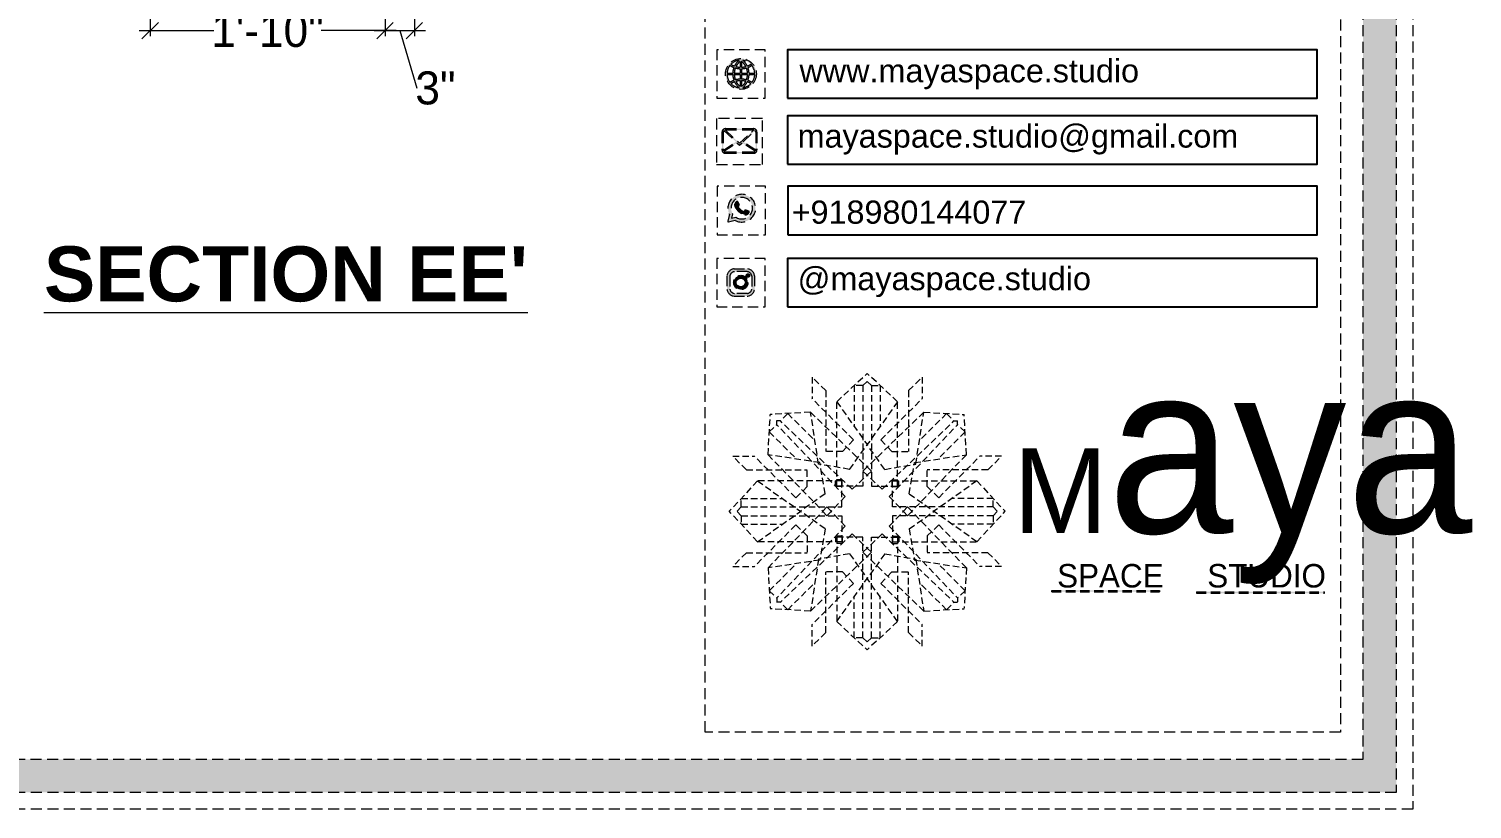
# Model space of a CAD drawing. Header units: millimetres. Extents: x 56222 to 3066687, y -650199 to -121287.
# Drawn here: x 140801.6 to 140932.7, y -185386 to -185315.2 of the extents above; entities that cross this region are included whole.
import ezdxf
from ezdxf import colors
from ezdxf.entities.mleader import LeaderData, LeaderLine
from ezdxf.math import Vec2, Vec3

# ---------------------------------------------------------------- set-up
doc = ezdxf.new("R2010")
doc.units = ezdxf.units.MM
doc.header["$MEASUREMENT"] = 0
doc.header["$PDMODE"] = 35
doc.linetypes.add('DASHED', pattern=[0.75, 0.5, -0.25])
doc.linetypes.add('DASHEDX2', pattern=[1.5, 1, -0.5])
doc.layers.get('Defpoints').update_dxf_attribs({"color": 220})
for name, color, linetype, lineweight in [('DIM.', 250, 'Continuous', 13), ('Dimension', 10, 'DASHEDX2', 20), ('furniture dimensions', 1, 'DASHED', 0), ('Text', 7, 'Continuous', 15), ('wall', 7, 'Continuous', 30)]:
    doc.layers.add(name, color=color, linetype=linetype, lineweight=lineweight)
doc.styles.add('century g', font='GOTHIC.TTF')
doc.styles.get("Standard").update_dxf_attribs({"font": 'arial.ttf', "height": 6})
doc.styles.add('style4', font='ARIALN.TTF')
doc.dimstyles.new('Archana', dxfattribs={"dimtxt": 2, "dimasz": 0.75, "dimexe": 0.5, "dimexo": 0.5, "dimgap": 0, "dimtad": 0, "dimzin": 0, "dimdsep": 46, "dimlunit": 4, "dimtxsty": 'century g', "dimblk": 'OBLIQUE', "dimcen": 0, "dimdle": 1, "dimclrd": 256, "dimclre": 256, "dimclrt": 256, "dimadec": 0, "dimazin": 0, "dimtfac": 1, "dimtofl": 0, "dimtmove": 1, "dimatfit": 3, "dimfxl": 1, "dimfxlon": 1, "dimtolj": 1, "dimtzin": 0, "dimlwd": -1, "dimlwe": -1, "dimarcsym": 0})

# ---------------------------------------------------------------- blocks, each defined once
blk = doc.blocks.new('FSFSF')
at = {"color": 42, "lineweight": 5, "true_color": 0xe0ac11}
for p, q in [((28600.03, 143.51), (28600.03, 140.16)), ((28602.15, 141.41), (28600.03, 143.51)), ((28603.86, 139.69), (28608.58, 144.08)), ((28613.31, 139.69), (28608.58, 144.08)), ((28615.02, 141.41), (28617.14, 143.51)), ((28617.14, 143.51), (28617.14, 140.16)), ((28602.15, 141.41), (28602.15, 131.95)), ((28607.9, 142.22), (28606.58, 142.22)), ((28606.58, 142.22), (28606.58, 135.84)), ((28607.9, 142.22), (28608.58, 142.85)), ((28607.9, 142.22), (28607.9, 126.58)), ((28609.27, 142.22), (28608.59, 142.85)), ((28609.27, 142.22), (28609.27, 126.58)), ((28609.27, 142.22), (28610.59, 142.22)), ((28610.59, 142.22), (28610.59, 135.84)), ((28615.02, 141.41), (28615.02, 131.95)), ((28606.47, 133.76), (28600.03, 140.16)), ((28603.86, 126.58), (28603.86, 139.69)), ((28603.86, 139.69), (28608.58, 133.02)), ((28613.31, 139.69), (28608.59, 133.02)), ((28610.7, 133.76), (28617.14, 140.16)), ((28613.31, 126.58), (28613.31, 139.69)), ((28593.19, 131.45), (28593.54, 137.71)), ((28599.8, 138.06), (28593.54, 137.71)), ((28596.24, 137.86), (28595.12, 136.69)), ((28596.24, 137.86), (28600.47, 133.65)), ((28601.03, 130), (28599.8, 138.06)), ((28599.8, 138.05), (28608.58, 129.56)), ((28617.37, 138.05), (28608.59, 129.56)), ((28616.14, 130), (28617.37, 138.06)), ((28620.93, 137.86), (28616.7, 133.65)), ((28617.37, 138.06), (28623.63, 137.71)), ((28620.93, 137.86), (28622.05, 136.69)), ((28624, 131.45), (28623.65, 137.71)), ((28593.39, 135), (28594.56, 136.12)), ((28593.39, 135), (28597.6, 130.78)), ((28595.12, 136.69), (28594.53, 136.69)), ((28594.56, 136.12), (28594.56, 136.71)), ((28605.17, 124.98), (28594.56, 136.12)), ((28606.27, 126.08), (28595.12, 136.69)), ((28610.9, 126.08), (28622.05, 136.69)), ((28612.02, 124.98), (28622.62, 136.12)), ((28623.8, 135), (28619.59, 130.78)), ((28622.05, 136.69), (28622.64, 136.69)), ((28622.62, 136.12), (28622.62, 136.71)), ((28623.8, 135), (28622.62, 136.12)), ((28606.47, 133.76), (28604.75, 131.95)), ((28605.86, 129.18), (28608.58, 133.02)), ((28611.31, 129.18), (28608.59, 133.02)), ((28610.7, 133.76), (28612.42, 131.95)), ((28587.73, 131.22), (28591.08, 131.22)), ((28589.84, 129.1), (28587.73, 131.22)), ((28597.49, 124.78), (28591.08, 131.22)), ((28593.19, 131.45), (28601.69, 122.67)), ((28601.25, 130.22), (28593.19, 131.45)), ((28602.07, 125.39), (28601.25, 130.22)), ((28604.75, 131.95), (28602.15, 131.95)), ((28612.42, 131.95), (28615.02, 131.95)), ((28615.12, 125.39), (28615.94, 130.22)), ((28623.99, 131.45), (28615.5, 122.67)), ((28615.94, 130.22), (28624, 131.45)), ((28619.7, 124.78), (28626.1, 131.22)), ((28629.45, 131.22), (28626.1, 131.22)), ((28627.34, 129.1), (28629.45, 131.22)), ((28589.84, 129.1), (28599.29, 129.1)), ((28599.29, 126.5), (28599.29, 129.1)), ((28605.86, 129.18), (28601.03, 130)), ((28606.27, 126.08), (28608.58, 128.27)), ((28607.9, 128.92), (28608.58, 129.56)), ((28607.9, 128.92), (28608.58, 128.27)), ((28609.27, 128.92), (28608.59, 129.56)), ((28609.27, 128.92), (28608.59, 128.27)), ((28610.9, 126.08), (28608.59, 128.27)), ((28611.31, 129.18), (28616.14, 130)), ((28627.34, 129.1), (28617.89, 129.1)), ((28617.89, 126.5), (28617.89, 129.1)), ((28591.56, 127.39), (28587.17, 122.66)), ((28604.66, 127.39), (28591.56, 127.39)), ((28591.56, 127.39), (28598.23, 122.67)), ((28597.49, 124.78), (28599.29, 126.5)), ((28603.68, 126.54), (28603.68, 127.39)), ((28604.66, 126.54), (28603.68, 126.54)), ((28604.71, 127.57), (28603.86, 127.57)), ((28607.9, 126.58), (28603.86, 126.58)), ((28604.66, 123.35), (28604.66, 127.39)), ((28604.7, 126.58), (28604.71, 127.57)), ((28609.27, 126.58), (28613.31, 126.58)), ((28612.46, 126.58), (28612.46, 127.57)), ((28612.46, 127.57), (28613.31, 127.57)), ((28612.52, 123.35), (28612.52, 127.39)), ((28612.52, 127.39), (28625.63, 127.39)), ((28612.52, 126.54), (28613.51, 126.54)), ((28613.51, 126.54), (28613.51, 127.39)), ((28619.7, 124.78), (28617.89, 126.5)), ((28625.63, 127.39), (28618.96, 122.67)), ((28625.63, 127.39), (28630.02, 122.66)), ((28589.03, 123.35), (28588.4, 122.67)), ((28589.03, 123.35), (28589.03, 124.67)), ((28589.03, 124.67), (28595.4, 124.67)), ((28589.03, 123.35), (28604.66, 123.35)), ((28602.07, 125.39), (28598.23, 122.67)), ((28602.33, 123.35), (28601.69, 122.67)), ((28602.33, 123.35), (28602.97, 122.67)), ((28605.17, 124.98), (28602.97, 122.67)), ((28612.02, 124.98), (28614.21, 122.67)), ((28628.16, 123.35), (28612.52, 123.35)), ((28614.85, 123.35), (28614.21, 122.67)), ((28614.85, 123.35), (28615.5, 122.67)), ((28615.12, 125.39), (28618.96, 122.67)), ((28628.16, 124.67), (28621.78, 124.67)), ((28628.16, 123.35), (28628.16, 124.67)), ((28628.16, 123.35), (28628.78, 122.67)), ((28591.56, 117.94), (28587.17, 122.66)), ((28589.03, 121.98), (28588.4, 122.65)), ((28589.03, 121.98), (28604.66, 121.98)), ((28589.03, 121.98), (28589.03, 120.66)), ((28591.56, 117.94), (28598.23, 122.65)), ((28593.19, 113.88), (28601.69, 122.65)), ((28602.07, 119.94), (28598.23, 122.65)), ((28602.33, 121.98), (28601.69, 122.65)), ((28602.33, 121.98), (28602.97, 122.65)), ((28605.17, 120.35), (28602.97, 122.65)), ((28604.66, 121.98), (28604.66, 117.94)), ((28612.02, 120.35), (28614.21, 122.65)), ((28612.52, 121.98), (28612.52, 117.94)), ((28628.16, 121.98), (28612.52, 121.98)), ((28614.85, 121.98), (28614.21, 122.65)), ((28614.85, 121.98), (28615.5, 122.65)), ((28615.12, 119.94), (28618.96, 122.65)), ((28623.99, 113.88), (28615.5, 122.65)), ((28625.63, 117.94), (28618.96, 122.65)), ((28625.63, 117.94), (28630.02, 122.66)), ((28628.16, 121.98), (28628.78, 122.65)), ((28628.16, 121.98), (28628.16, 120.66)), ((28589.03, 120.66), (28595.4, 120.66)), ((28597.49, 120.54), (28591.08, 114.11)), ((28605.17, 120.35), (28594.56, 109.2)), ((28606.27, 119.15), (28595.12, 108.54)), ((28597.49, 120.54), (28599.29, 118.83)), ((28599.29, 118.83), (28599.29, 116.23)), ((28602.07, 119.94), (28601.25, 115.1)), ((28606.27, 119.15), (28608.58, 116.96)), ((28610.9, 119.15), (28608.59, 116.96)), ((28610.9, 119.15), (28622.05, 108.54)), ((28612.02, 120.35), (28622.62, 109.2)), ((28615.12, 119.94), (28615.94, 115.1)), ((28619.7, 120.54), (28617.89, 118.83)), ((28617.89, 118.83), (28617.89, 116.23)), ((28619.7, 120.54), (28626.1, 114.11)), ((28628.16, 120.66), (28621.78, 120.66)), ((28604.66, 117.94), (28591.56, 117.94)), ((28604.66, 118.78), (28603.68, 118.78)), ((28603.68, 118.78), (28603.68, 117.94)), ((28607.9, 118.65), (28603.86, 118.65)), ((28603.86, 118.65), (28603.86, 105.54)), ((28604.71, 117.66), (28603.86, 117.66)), ((28604.7, 118.65), (28604.71, 117.66)), ((28607.9, 103.01), (28607.9, 118.65)), ((28607.9, 116.31), (28608.58, 116.96)), ((28609.27, 116.31), (28608.59, 116.96)), ((28609.27, 118.65), (28613.31, 118.65)), ((28609.27, 103.01), (28609.27, 118.65)), ((28612.46, 118.65), (28612.46, 117.66)), ((28612.46, 117.66), (28613.31, 117.66)), ((28612.52, 118.78), (28613.51, 118.78)), ((28612.52, 117.94), (28625.63, 117.94)), ((28613.31, 118.65), (28613.31, 105.54)), ((28613.51, 118.78), (28613.51, 117.94)), ((28589.84, 116.23), (28587.73, 114.11)), ((28589.84, 116.23), (28599.29, 116.23)), ((28601.25, 115.1), (28593.19, 113.87)), ((28593.39, 110.32), (28597.6, 114.55)), ((28599.8, 107.17), (28608.58, 115.67)), ((28601.03, 115.23), (28599.8, 107.17)), ((28605.86, 116.05), (28601.03, 115.23)), ((28605.86, 116.05), (28608.58, 112.21)), ((28607.9, 116.31), (28608.58, 115.67)), ((28609.27, 116.31), (28608.59, 115.67)), ((28611.31, 116.05), (28608.59, 112.21)), ((28617.37, 107.17), (28608.59, 115.67)), ((28611.31, 116.05), (28616.14, 115.23)), ((28615.94, 115.1), (28624, 113.87)), ((28616.14, 115.23), (28617.37, 107.17)), ((28627.34, 116.23), (28617.89, 116.23)), ((28623.8, 110.32), (28619.59, 114.55)), ((28627.34, 116.23), (28629.45, 114.11)), ((28587.73, 114.11), (28591.08, 114.11)), ((28593.19, 113.87), (28593.54, 107.62)), ((28602.15, 103.82), (28602.15, 113.27)), ((28604.75, 113.27), (28602.15, 113.27)), ((28603.86, 105.54), (28608.58, 112.21)), ((28606.47, 111.47), (28604.75, 113.27)), ((28613.31, 105.54), (28608.59, 112.21)), ((28610.7, 111.47), (28612.42, 113.27)), ((28612.42, 113.27), (28615.02, 113.27)), ((28615.02, 103.82), (28615.02, 113.27)), ((28624, 113.87), (28623.65, 107.62)), ((28629.45, 114.11), (28626.1, 114.11)), ((28593.39, 110.32), (28594.56, 109.2)), ((28596.24, 107.37), (28600.47, 111.58)), ((28606.47, 111.47), (28600.03, 105.07)), ((28610.7, 111.47), (28617.14, 105.07)), ((28620.93, 107.37), (28616.7, 111.58)), ((28623.8, 110.32), (28622.62, 109.2)), ((28595.12, 108.54), (28594.53, 108.54)), ((28594.56, 109.2), (28594.56, 108.61)), ((28596.24, 107.37), (28595.12, 108.54)), ((28606.58, 103.01), (28606.58, 109.38)), ((28610.59, 103.01), (28610.59, 109.38)), ((28620.93, 107.37), (28622.05, 108.54)), ((28622.05, 108.54), (28622.64, 108.54)), ((28622.62, 109.2), (28622.62, 108.61)), ((28599.8, 107.17), (28593.54, 107.52)), ((28603.86, 105.54), (28608.58, 101.15)), ((28613.31, 105.54), (28608.58, 101.15)), ((28617.37, 107.17), (28623.63, 107.52)), ((28600.03, 101.71), (28600.03, 105.07)), ((28602.15, 103.82), (28600.03, 101.71)), ((28615.02, 103.82), (28617.14, 101.71)), ((28617.14, 101.71), (28617.14, 105.07)), ((28607.9, 103.01), (28606.58, 103.01)), ((28607.9, 103.01), (28608.58, 102.38)), ((28609.27, 103.01), (28608.59, 102.38)), ((28609.27, 103.01), (28610.59, 103.01))]:
    blk.add_line(p, q, dxfattribs=at)
blk = doc.blocks.new('hgwg')
at = {"layer": 'Dimension', "true_color": 0xd39e00}
h = blk.add_hatch(color=42, dxfattribs=at)
h.dxf.hatch_style = 1
h.paths.add_polyline_path([(27505.71, 45.05), (27494.27, 45.05), (27494.27, 44.9), (27505.71, 44.9)])
h = blk.add_hatch(color=42, dxfattribs=at)
h.dxf.hatch_style = 1
h.paths.add_polyline_path([(27523.3, 44.9), (27509.68, 44.9), (27509.68, 44.75), (27523.3, 44.75)])
at = {"layer": 'Dimension', "color": 42, "true_color": 0xd39e00}
for p, q in [((27494.27, 45.05), (27505.71, 45.05)), ((27494.27, 44.9), (27494.27, 45.05)), ((27494.27, 44.9), (27505.71, 44.9)), ((27505.71, 45.05), (27505.71, 44.9)), ((27509.68, 44.9), (27523.3, 44.9)), ((27509.68, 44.9), (27509.68, 44.75)), ((27509.68, 44.75), (27523.3, 44.75)), ((27523.3, 44.75), (27523.3, 44.9))]:
    blk.add_line(p, q, dxfattribs=at)
at = {"layer": 'Dimension', "color": 42, "true_color": 0xd39e00, "attachment_point": 1}
for s, width, insert, char_height in [('{\\fCinzel|b0|i0|c0|p2;\\H1.5x;M\\fAmsterdam One|b0|i0|c0|p2;\\H2x;aya}', 85.3277, (27490.17, 69.17), 6), ('{\\fCinzel|b0|i0|c0|p0;SPACE     STUDIO}', 66.129, (27494.83, 47.86), 2.5)]:
    blk.add_mtext_dynamic_manual_height_columns(s, width=width, gutter_width=30, heights=[0], dxfattribs=dict(at, insert=insert, char_height=char_height))
blk = doc.blocks.new('QEGW4TG')
at = {"layer": 'Dimension', "true_color": 0x000000}
h = blk.add_hatch(color=18, dxfattribs=at)
h.dxf.hatch_style = 1
h.paths.add_polyline_path([(2.69, 1.93, 0.170513), (2.95, 1.97, 0.190337), (3.11, 2.18, 0.316231), (3.07, 2.28), (2.79, 2.37, 0.273721), (2.69, 2.34, 0.040749), (2.63, 2.27, -0.441282), (2.53, 2.25, -0.11828), (2.06, 2.64, -0.441282), (2.07, 2.74, 0.040749), (2.13, 2.81, 0.290083), (2.14, 2.92), (2.01, 3.18, 0.316231), (1.91, 3.2, 0.190337), (1.73, 3, 0.170513), (1.72, 2.74, 0.252784)], flags=0)
h.paths.add_polyline_path([(1.19, 1.98), (1.03, 1.3, 0.550912), (1.11, 1.23), (1.75, 1.39, 6.344125)])
h.paths.add_polyline_path([(1.81, 1.7), (1.4, 1.6), (1.5, 2.03, -9.071339)], flags=16)
h.paths.add_polyline_path([(3.11, 2.16, -0.17811), (2.95, 1.97, -0.170513), (2.69, 1.93, -0.252784), (1.72, 2.74, -0.170513), (1.73, 3, -0.17811), (1.89, 3.19, -0.370089), (2.01, 3.18), (2.14, 2.92, -0.307185), (2.13, 2.8, -0.041087), (2.06, 2.73, 0.321676), (2.05, 2.65, 0.126524), (2.55, 2.24, 0.312216), (2.62, 2.26, -0.041087), (2.68, 2.34, -0.290673), (2.79, 2.37), (3.07, 2.28, -0.370089)], flags=0)
h = blk.add_hatch(color=18, dxfattribs=at)
h.dxf.hatch_style = 1
h.paths.add_polyline_path([(2.79, 2.37, 0.273721), (2.69, 2.34, 0.040749), (2.63, 2.27, -0.441282), (2.53, 2.25, -0.11828), (2.06, 2.64, -0.441282), (2.07, 2.74, 0.040749), (2.13, 2.81, 0.290083), (2.14, 2.92), (2.01, 3.18, 0.316231), (1.91, 3.2, 0.190337), (1.73, 3, 0.170513), (1.72, 2.74, 0.252784), (2.69, 1.93, 0.170513), (2.95, 1.97, 0.190337), (3.11, 2.18, 0.316231), (3.07, 2.28)])
for p, q in [((2.01, 3.18), (2.14, 2.92)), ((1.19, 1.98), (1.03, 1.3)), ((1.5, 2.03), (1.4, 1.6)), ((1.4, 1.6), (1.81, 1.7)), ((3.07, 2.28), (2.8, 2.36)), ((1.1, 1.23), (1.75, 1.39))]:
    blk.add_line(p, q)
blk.add_lwpolyline([(0, 0), (4.68, 0), (4.68, 4.68), (0, 4.68)], close=True)
for centre, radius, start, end in [((2.39, 2.56), 1.34, 241.4727, 205.6422), ((2.39, 2.56), 1.04, 235.9962, 210.8333), ((2.09, 2.87), 0.39, 159.7007, 198.4072), ((2.07, 2.87), 0.364, 118.9685, 159.3648), ((1.94, 3.12), 0.0896, 41.8985, 123.1344), ((1.67, 3.16), 0.586, 312.4617, 321.8728), ((2.05, 2.87), 0.104, 320.3924, 28.6971), ((2.96, 3.23), 1.33, 201.4218, 258.1669), ((2.11, 2.68), 0.066, 135.9932, 224.8892), ((3.12, 3.42), 1.31, 216.5455, 243.5279), ((2.57, 2.3), 0.066, 234.2482, 323.1441), ((3.11, 1.94), 0.586, 137.2645, 146.6756), ((2.76, 2.27), 0.104, 70.4402, 138.745), ((2.75, 2.31), 0.39, 260.7301, 299.4366), ((2.76, 2.29), 0.364, 299.7725, 340.1688), ((3.03, 2.2), 0.0896, 336.0029, 57.2388), ((1.09, 1.29), 0.0598, 164.8483, 282.1458)]:
    blk.add_arc(centre, radius, start, end)
blk = doc.blocks.new('ASGERG')
at = {"layer": 'Dimension', "true_color": 0x000000}
h = blk.add_hatch(color=18, dxfattribs=at)
h.dxf.hatch_style = 1
h.paths.add_polyline_path([(0.99, 1.7, 0.353872), (1.69, 1.03), (2.96, 1.03, 0.353872), (3.66, 1.7), (3.66, 2.99, 0.353872), (2.96, 3.67), (1.69, 3.67, 0.353872), (0.99, 2.99)])
h.paths.add_polyline_path([(1.27, 2.97, -0.353872), (1.72, 3.4), (2.94, 3.4, -0.353872), (3.38, 2.97), (3.38, 1.72, -0.353872), (2.94, 1.3), (1.72, 1.3, -0.353872), (1.27, 1.72)], flags=16)
h.paths.add_polyline_path([(3.02, 2.35, -1), (1.64, 2.35, -1)], flags=0)
h.paths.add_polyline_path([(2.74, 2.35, -1), (1.92, 2.35, -1)], flags=0)
h.paths.add_polyline_path([(2.86, 3.02, -1), (3.19, 3.02, -1)], flags=0)
h.paths.add_polyline_path([(1.64, 2.35, 1), (3.02, 2.35, 1)], flags=0)
h = blk.add_hatch(color=18, dxfattribs=at)
h.dxf.hatch_style = 1
h.paths.add_polyline_path([(1.64, 2.35, 1), (3.02, 2.35, 1)])
h.paths.add_polyline_path([(2.74, 2.35, -1), (1.92, 2.35, -1)], flags=16)
h = blk.add_hatch(color=18, dxfattribs=at)
h.dxf.hatch_style = 1
h.paths.add_polyline_path([(3.19, 3.02, 1), (2.86, 3.02, 1)])
for p, q in [((0.99, 2.99), (0.99, 1.7)), ((1.27, 2.97), (1.27, 1.72)), ((1.69, 3.67), (2.96, 3.67)), ((2.94, 3.4), (1.72, 3.4)), ((3.38, 2.97), (3.38, 1.72)), ((3.66, 2.99), (3.66, 1.7)), ((1.69, 1.03), (2.96, 1.03)), ((2.94, 1.3), (1.72, 1.3))]:
    blk.add_line(p, q)
blk.add_lwpolyline([(0, 0), (4.68, 0), (4.68, 4.68), (0, 4.68)], close=True)
for centre, radius in [((2.33, 2.35), 0.694), ((3.02, 3.02), 0.168), ((2.33, 2.35), 0.414)]:
    blk.add_circle(centre, radius)
for centre, radius, start, end in [((1.76, 2.89), 0.778, 94.8631, 172.8127), ((1.76, 2.91), 0.491, 94.8631, 172.8127), ((2.9, 2.91), 0.491, 7.1873, 85.1369), ((2.89, 2.89), 0.778, 7.1873, 85.1369), ((1.76, 1.8), 0.778, 187.1873, 265.1369), ((1.76, 1.78), 0.491, 187.1873, 265.1369), ((2.9, 1.78), 0.491, 274.8631, 352.8127), ((2.89, 1.8), 0.778, 274.8631, 352.8127)]:
    blk.add_arc(centre, radius, start, end)
blk = doc.blocks.new('DTGWEGEARG')
at = {"layer": 'Dimension', "true_color": 0x000000}
h = blk.add_hatch(color=18, dxfattribs=at)
h.dxf.hatch_style = 1
h.paths.add_polyline_path([(3.83, 2.34, 1), (0.85, 2.34, 1)])
h.paths.add_polyline_path([(2.51, 1.01, 0.105795), (2.96, 1.58, -0.055205), (3.3, 1.41, -0.169822)], flags=16)
h.paths.add_polyline_path([(2.41, 1.12), (2.41, 1.69, -0.058279), (2.81, 1.63, -0.103353)], flags=16)
h.paths.add_polyline_path([(2.26, 1.13, -0.101741), (1.87, 1.63, -0.057171), (2.26, 1.69)], flags=16)
h.paths.add_polyline_path([(2.17, 1.01, -0.169822), (1.38, 1.41, -0.055205), (1.72, 1.58, 0.105795)], flags=16)
h.paths.add_polyline_path([(3.02, 1.72, 0.081336), (3.13, 2.27), (3.68, 2.27, -0.152069), (3.4, 1.52, 0.05687)], flags=16)
h.paths.add_polyline_path([(2.87, 1.77, 0.061945), (2.41, 1.84), (2.41, 2.27), (2.98, 2.27, -0.081344)], flags=16)
h.paths.add_polyline_path([(2.26, 1.84, 0.060923), (1.8, 1.77, -0.081344), (1.7, 2.27), (2.26, 2.27)], flags=16)
h.paths.add_polyline_path([(1.66, 1.72, 0.05687), (1.28, 1.52, -0.152069), (1, 2.27), (1.55, 2.27, 0.081336)], flags=16)
h.paths.add_polyline_path([(2.41, 2.42), (2.41, 2.83, 0.061945), (2.87, 2.91, -0.080009), (2.98, 2.42)], flags=16)
h.paths.add_polyline_path([(3.13, 2.42, 0.080116), (3.02, 2.96, 0.05687), (3.4, 3.16, 0.028258), (3.3, 3.27, -0.055205), (2.96, 3.1, 0.105795), (2.51, 3.67, -0.36029), (3.68, 2.42)], flags=16)
h.paths.add_polyline_path([(2.26, 2.42), (1.7, 2.42, -0.080009), (1.8, 2.91, 0.060923), (2.26, 2.84)], flags=16)
h.paths.add_polyline_path([(1.55, 2.42), (1, 2.42, -0.150466), (1.28, 3.16, 0.05687), (1.66, 2.96, 0.080116)], flags=16)
h.paths.add_polyline_path([(2.41, 2.98), (2.41, 3.56, -0.103353), (2.81, 3.05, -0.058279)], flags=16)
h.paths.add_polyline_path([(2.26, 2.99, -0.057171), (1.87, 3.05, -0.101741), (2.26, 3.55)], flags=16)
h.paths.add_polyline_path([(1.72, 3.1, -0.055205), (1.38, 3.27, -0.169822), (2.17, 3.67, 0.105795)], flags=16)
blk.add_lwpolyline([(0, 0), (4.68, 0), (4.68, 4.68), (0, 4.68)], close=True)
at = {"layer": 'Dimension', "color": 18, "true_color": 0x000000}
for p, q in [((2.26, 3.55), (2.26, 2.99)), ((2.26, 2.84), (2.26, 2.42)), ((2.41, 3.56), (2.41, 2.98)), ((2.41, 2.83), (2.41, 2.42)), ((1, 2.42), (1.55, 2.42)), ((1, 2.27), (1.55, 2.27)), ((1.7, 2.42), (2.26, 2.42)), ((1.7, 2.27), (2.26, 2.27)), ((2.26, 2.27), (2.26, 1.84)), ((2.26, 1.69), (2.26, 1.13)), ((2.41, 2.42), (2.98, 2.42)), ((2.41, 2.27), (2.98, 2.27)), ((2.41, 2.27), (2.41, 1.84)), ((2.41, 1.69), (2.41, 1.12)), ((3.13, 2.42), (3.68, 2.42)), ((3.13, 2.27), (3.68, 2.27))]:
    blk.add_line(p, q, dxfattribs=at)
blk.add_circle((2.34, 2.34), 1.49, dxfattribs=at)
for centre, radius, start, end in [((2.34, 2.34), 1.34, 142.3819, 176.6093), ((2.34, 4.74), 1.9, 236.1399, 249.1595), ((2.34, 2.34), 1.34, 97.3549, 135.9073), ((2.34, 4.74), 1.75, 236.7417, 249.3811), ((3.28, 2.34), 1.73, 159.0567, 177.3789), ((3.28, 2.34), 1.58, 158.8325, 177.1302), ((3.28, 2.34), 1.73, 129.9301, 154.0867), ((2.34, 4.74), 1.9, 253.6799, 267.6253), ((3.28, 2.34), 1.58, 130.1073, 153.3446), ((2.34, 4.74), 1.75, 254.3336, 267.422), ((1.4, 2.34), 1.58, 26.6554, 50.2584), ((2.34, 4.74), 1.75, 272.3248, 285.6664), ((2.34, 4.74), 1.9, 272.1415, 286.3201), ((2.34, 2.34), 1.34, 3.3907, 82.6451), ((1.4, 2.34), 1.73, 25.9133, 50.0699), ((1.4, 2.34), 1.58, 2.8698, 21.1675), ((2.34, 4.74), 1.75, 290.6189, 303.2583), ((2.34, 4.74), 1.9, 290.8405, 303.8601), ((1.4, 2.34), 1.73, 2.6211, 20.9433), ((2.34, 2.34), 1.34, 183.0315, 217.6181), ((2.34, -0.06), 1.9, 110.8405, 123.8601), ((2.34, -0.06), 1.75, 110.6189, 123.2583), ((2.34, 2.34), 1.34, 224.0927, 262.6451), ((3.28, 2.34), 1.73, 182.3435, 200.9433), ((3.28, 2.34), 1.58, 182.5658, 201.1675), ((3.28, 2.34), 1.73, 205.9133, 230.0699), ((2.34, -0.06), 1.9, 92.3747, 106.3201), ((2.34, -0.06), 1.75, 92.578, 105.6664), ((3.28, 2.34), 1.58, 206.6554, 229.8927), ((2.34, -0.06), 1.9, 73.6799, 87.8585), ((2.34, -0.06), 1.75, 74.3336, 87.6752), ((1.4, 2.34), 1.58, 309.7416, 333.3446), ((1.4, 2.34), 1.73, 309.9301, 334.0867), ((2.34, 2.34), 1.34, 277.3549, 315.9073), ((1.4, 2.34), 1.58, 338.8325, 357.4342), ((2.34, -0.06), 1.75, 56.7417, 69.3811), ((1.4, 2.34), 1.73, 339.0567, 357.6565), ((2.34, -0.06), 1.9, 56.1399, 69.1595), ((2.34, 2.34), 1.34, 322.3819, 356.9685)]:
    blk.add_arc(centre, radius, start, end, dxfattribs=at)
blk = doc.blocks.new('_Oblique')
at = {"layer": 'wall', "color": 0, "lineweight": -2}
blk.add_line((-0.5, -0.5), (0.5, 0.5), dxfattribs=at)
blk = doc.blocks.new('*D658')
at = {"layer": 'Defpoints', "color": 0, "linetype": 'Continuous', "lineweight": 30, "transparency": 16777216}
for p in [(140812.63, -185310.26, 0.13), (140833.97, -185310.26, 0.13), (140833.97, -185315.32)]:
    blk.add_point(p, dxfattribs=at)
at = {"layer": 'furniture dimensions', "color": 5, "linetype": 'ByBlock', "transparency": 16777216}
blk.add_line((140812.63, -185311.32), (140812.63, -185315.82), dxfattribs=at)
at = {"layer": 'furniture dimensions', "color": 5, "linetype": 'Continuous', "transparency": 16777216}
for p, q in [((140833.97, -185311.32), (140833.97, -185315.82)), ((140811.63, -185315.32), (140818.42, -185315.32)), ((140834.97, -185315.32), (140828.18, -185315.32))]:
    blk.add_line(p, q, dxfattribs=at)
at = {"layer": 'furniture dimensions', "color": 5, "linetype": 'Continuous', "transparency": 16777216, "xscale": 1.5, "yscale": 1.5, "zscale": 1.5, "rotation": 180}
blk.add_blockref('_Oblique', (140812.63, -185315.32), dxfattribs=at)
at = {"layer": 'furniture dimensions', "color": 5, "linetype": 'Continuous', "transparency": 16777216, "xscale": 1.5, "yscale": 1.5, "zscale": 1.5}
blk.add_blockref('_Oblique', (140833.97, -185315.32), dxfattribs=at)
at = {"layer": 'furniture dimensions', "linetype": 'Continuous', "lineweight": 0, "transparency": 16777216, "insert": (140823.3, -185315.32), "char_height": 3, "attachment_point": 5, "style": 'century g'}
blk.add_mtext('\\A1;1\'-10"', dxfattribs=at)
blk = doc.blocks.new('*D659')
at = {"layer": 'Defpoints', "color": 0, "linetype": 'Continuous', "lineweight": 30, "transparency": 16777216}
for p in [(140833.97, -185310.26, 0.13), (140836.63, -185310.26, 0.13), (140836.63, -185315.32)]:
    blk.add_point(p, dxfattribs=at)
at = {"layer": 'furniture dimensions', "color": 5, "linetype": 'ByBlock', "transparency": 16777216}
blk.add_line((140833.97, -185311.32), (140833.97, -185315.82), dxfattribs=at)
at = {"layer": 'furniture dimensions', "color": 5, "linetype": 'Continuous', "transparency": 16777216}
for p, q in [((140836.63, -185311.32), (140836.63, -185315.82)), ((140832.97, -185315.32), (140837.63, -185315.32)), ((140835.3, -185315.32), (140836.87, -185320.54))]:
    blk.add_line(p, q, dxfattribs=at)
at = {"layer": 'furniture dimensions', "color": 5, "linetype": 'Continuous', "transparency": 16777216, "xscale": 1.5, "yscale": 1.5, "zscale": 1.5, "rotation": 180}
blk.add_blockref('_Oblique', (140833.97, -185315.32), dxfattribs=at)
at = {"layer": 'furniture dimensions', "color": 5, "linetype": 'Continuous', "transparency": 16777216, "xscale": 1.5, "yscale": 1.5, "zscale": 1.5}
blk.add_blockref('_Oblique', (140836.63, -185315.32), dxfattribs=at)
at = {"layer": 'furniture dimensions', "linetype": 'Continuous', "lineweight": 0, "transparency": 16777216, "insert": (140838.55, -185320.54), "char_height": 3, "attachment_point": 5, "style": 'century g'}
blk.add_mtext('\\A1;3"', dxfattribs=at)

msp = doc.modelspace()

# ---------------------------------------------------------------- hatches: boundary and pattern name
at = {"layer": 'Dimension', "true_color": 0xd39e00}
h = msp.add_hatch(color=42, dxfattribs=at)
h.paths.add_polyline_path([(140496.46, -185082.32), (140496.46, -185384.51), (140925.8, -185384.51), (140925.8, -185082.32)])
h.paths.add_polyline_path([(140499.47, -185085.33), (140922.78, -185085.33), (140922.78, -185381.5), (140499.47, -185381.5)], flags=16)
at = {"layer": 'Dimension', "true_color": 0x000000}
h = msp.add_hatch(color=18, dxfattribs=at)
h.dxf.hatch_style = 1
h.paths.add_polyline_path([(140867.43, -185326.46, 0.414214), (140867.75, -185326.14), (140867.75, -185324.54, 0.414214), (140867.43, -185324.22), (140864.89, -185324.22, 0.414214), (140864.57, -185324.54), (140864.57, -185326.14, 0.414214), (140864.89, -185326.46)])
h.paths.add_polyline_path([(140866.4, -185325.5), (140867.58, -185326.28, -0.198912), (140867.43, -185326.34), (140864.89, -185326.34, -0.198912), (140864.75, -185326.28), (140865.93, -185325.5), (140866.16, -185325.72)], flags=16)
h.paths.add_polyline_path([(140866.16, -185325.55), (140864.87, -185324.34, -0.028783), (140864.89, -185324.34), (140867.43, -185324.34, -0.028783), (140867.46, -185324.34)], flags=16)
h.paths.add_polyline_path([(140866.49, -185325.41), (140867.57, -185324.4, -0.202482), (140867.63, -185324.54), (140867.63, -185326.14, -0.043076), (140867.63, -185326.17)], flags=16)
h.paths.add_polyline_path([(140865.84, -185325.41), (140864.7, -185326.17, -0.043076), (140864.69, -185326.14), (140864.69, -185324.54, -0.202482), (140864.75, -185324.4)], flags=16)

# ---------------------------------------------------------------- linework, layer by layer
at = {"color": 18, "true_color": 0x000000, "elevation": 0.26}
for points in [[(140870.52, -185321.45), (140918.63, -185321.45), (140918.63, -185317.05), (140870.52, -185317.05)], [(140870.52, -185327.45), (140918.63, -185327.45), (140918.63, -185323.05), (140870.52, -185323.05)], [(140870.54, -185333.85), (140918.63, -185333.85), (140918.63, -185329.45), (140870.54, -185329.45)], [(140870.52, -185340.4), (140918.63, -185340.4), (140918.63, -185336.01), (140870.52, -185336.01)]]:
    msp.add_lwpolyline(points, close=True, dxfattribs=at)
at = {"layer": 'Dimension', "color": 18, "true_color": 0x000000}
for p, q in [((140864.75, -185324.4, 0.26), (140865.84, -185325.41, 0.26)), ((140864.87, -185324.34, 0.26), (140866.16, -185325.55, 0.26)), ((140864.89, -185324.22, 0.26), (140867.43, -185324.22, 0.26)), ((140864.89, -185324.34, 0.26), (140867.43, -185324.34, 0.26)), ((140866.16, -185325.55, 0.26), (140867.46, -185324.34, 0.26)), ((140866.49, -185325.41, 0.26), (140867.57, -185324.4, 0.26)), ((140864.57, -185324.54, 0.26), (140864.57, -185326.14, 0.26)), ((140864.69, -185324.54, 0.26), (140864.69, -185326.14, 0.26)), ((140864.7, -185326.17, 0.26), (140865.84, -185325.41, 0.26)), ((140864.75, -185326.28, 0.26), (140865.93, -185325.5, 0.26)), ((140865.93, -185325.5, 0.26), (140866.16, -185325.72, 0.26)), ((140866.16, -185325.72, 0.26), (140866.4, -185325.5, 0.26)), ((140867.58, -185326.28, 0.26), (140866.4, -185325.5, 0.26)), ((140867.63, -185326.17, 0.26), (140866.49, -185325.41, 0.26)), ((140867.63, -185324.54, 0.26), (140867.63, -185326.14, 0.26)), ((140867.75, -185324.54, 0.26), (140867.75, -185326.14, 0.26)), ((140864.89, -185326.34, 0.26), (140867.43, -185326.34, 0.26)), ((140864.89, -185326.46, 0.26), (140867.43, -185326.46, 0.26))]:
    msp.add_line(p, q, dxfattribs=at)
at = {"layer": 'Dimension', "color": 42, "true_color": 0xd39e00, "elevation": 0.26}
for points in [[(140494.95, -185080.81), (140927.3, -185080.81), (140927.3, -185386.02), (140494.95, -185386.02)], [(140496.46, -185082.32), (140925.8, -185082.32), (140925.8, -185384.51), (140496.46, -185384.51)], [(140499.47, -185085.33), (140922.78, -185085.33), (140922.78, -185381.5), (140499.47, -185381.5)], [(140863.05, -185379.02), (140863.05, -185087.81), (140920.74, -185087.81), (140920.74, -185379.02)]]:
    msp.add_lwpolyline(points, close=True, dxfattribs=at)
at = {"layer": 'Dimension', "elevation": 0.26}
msp.add_lwpolyline([(140864.07, -185327.48), (140868.25, -185327.48), (140868.25, -185323.3), (140864.07, -185323.3)], close=True, dxfattribs=at)
at = {"layer": 'Dimension', "color": 18, "true_color": 0x000000}
for centre, radius, start, end in [((140864.89, -185324.54, 0.26), 0.32, 90, 180), ((140864.89, -185324.54, 0.26), 0.2, 134.2135, 180), ((140864.89, -185324.54, 0.26), 0.2, 90, 96.5948), ((140867.43, -185324.54, 0.26), 0.32, 0, 90), ((140867.43, -185324.54, 0.26), 0.2, 83.4052, 90), ((140867.43, -185324.54, 0.26), 0.2, 0, 45.7865), ((140864.89, -185326.14, 0.26), 0.32, 180, 270), ((140864.89, -185326.14, 0.26), 0.2, 180, 189.8662), ((140864.89, -185326.14, 0.26), 0.2, 225, 270), ((140867.43, -185326.14, 0.26), 0.32, 270, 0), ((140867.43, -185326.14, 0.26), 0.2, 270, 315), ((140867.43, -185326.14, 0.26), 0.2, 350.1338, 0)]:
    msp.add_arc(centre, radius, start, end, dxfattribs=at)

# ---------------------------------------------------------------- block references
at = {"layer": 'Dimension', "xscale": 0.9399096168586514, "yscale": 0.9399096168586514, "zscale": 0.9399096168586514}
msp.add_blockref('DTGWEGEARG', (140864.09, -185321.45, 0.26), dxfattribs=at)
at = {"layer": 'Dimension', "color": 42, "true_color": 0xd39e00}
for name, p, xscale, yscale, zscale in [('QEGW4TG', (140864.12, -185333.85, 0.26), 0.9399096168586514, 0.9399096168586514, 0.9399096168586514), ('ASGERG', (140864.09, -185340.4, 0.26), 0.9399096168586514, 0.9399096168586514, 0.9399096168586514), ('FSFSF', (124149.02, -185430.7, 0.26), 0.5847452692563476, 0.5847452692563476, 0.5847452692563476), ('hgwg', (117432.49, -185404.6, 0.26), 0.8533428893631376, 0.8533428893631376, 0.8533428893631376)]:
    msp.add_blockref(name, p, dxfattribs=dict(at, xscale=xscale, yscale=yscale, zscale=zscale))

# ---------------------------------------------------------------- texts
at = {"color": 18, "true_color": 0x000000, "char_height": 2.1016, "attachment_point": 1}
for s, width, gutter_width, insert in [('www.mayaspace.studio', 14.1132, 11.81, (140871.61, -185317.91, 0.26)), ('mayaspace.studio@gmail.com', 8.8048, 7.37, (140871.44, -185323.84, 0.26)), ('+918980144077', 34.3346, 7.37, (140870.9, -185330.75, 0.26)), ('@mayaspace.studio', 8.8048, 7.37, (140871.44, -185336.79, 0.26))]:
    msp.add_mtext_dynamic_manual_height_columns(s, width=width, gutter_width=gutter_width, heights=[0], dxfattribs=dict(at, insert=insert))
at = {"layer": 'DIM.', "color": 1, "insert": (140802.99, -185334.91, 0.13), "char_height": 5, "attachment_point": 1}
msp.add_mtext_dynamic_manual_height_columns("{\\fArial|b1|i0|c0|p34;\\LSECTION EE'}", width=111.5588, gutter_width=1, heights=[0], dxfattribs=at)

# ---------------------------------------------------------------- dimensions: what is measured, and where the dimension line sits
at = {"layer": 'furniture dimensions', "color": 5, "linetype": 'Continuous', "lineweight": 0}
dim = msp.add_linear_dim(base=(140833.97, -185315.32), p1=(140812.63, -185310.26, 0.13), p2=(140833.97, -185310.26, 0.13), text='1\'-10"', dimstyle='Archana', override={"dimtxt": 3, "dimasz": 1.5, "dimdec": 0, "dimclrd": 5, "dimclre": 5, "dimfxl": 4}, dxfattribs=at)
dim.commit()
dim.dimension.update_dxf_attribs({"geometry": '*D658', "text_midpoint": (140823.3, -185315.32)})
dim = msp.add_linear_dim(base=(140836.63, -185315.32), p1=(140833.97, -185310.26, 0.13), p2=(140836.63, -185310.26, 0.13), dimstyle='Archana', override={"dimtxt": 3, "dimasz": 1.5, "dimdec": 0, "dimclrd": 5, "dimclre": 5, "dimfxl": 4}, dxfattribs=at)
dim.commit()
dim.dimension.update_dxf_attribs({"geometry": '*D659', "text_midpoint": (140836.87, -185320.54)})

# ---------------------------------------------------------------- leaders
at = {"layer": 'Text', "color": 1, "lineweight": 0, "ltscale": 20}
ml = msp.add_multileader_mtext('Standard', dxfattribs=at)
ml.set_content('Brown glass flute\\Ptinted and \\PProfile \\Prose gold', color=1, style='style4')
ml.set_leader_properties()
ml.build(insert=Vec2(0, 0))
ml.multileader.update_dxf_attribs({"dogleg_length": 2.02, "arrow_head_size": 2})
ctx = ml.context
ctx.base_point, ctx.char_height, ctx.arrow_head_size, ctx.landing_gap_size, ctx.plane_origin = Vec3(140786.88, -185288.53, 0.26), 3, 2, 0.4, Vec3(140719.84, -185288.53, 0.26)
notes = []
notes.append((ctx, [(0, (1, 1, 0), (140784.86, -185288.53, 0.26), (1, 0), 2.02, [(0, [(140719.48, -185288.53, 0.26)], 0, [])])]))
ctx.mtext.insert, ctx.mtext.width = Vec3(140787.28, -185286.59, 0.26), 18.3315
for ctx, leaders in notes:
    for number, flags, end, landing, length, lines in leaders:
        leader = LeaderData()
        leader.index, (leader.has_last_leader_line, leader.has_dogleg_vector, leader.attachment_direction) = number, flags
        leader.last_leader_point, leader.dogleg_vector, leader.dogleg_length = Vec3(end), Vec3(landing), length
        for number, points, colour, breaks in lines:
            line = LeaderLine()
            line.index, line.vertices, line.color, line.breaks = number, Vec3.list(points), colors.encode_raw_color(colour), breaks
            leader.lines.append(line)
        ctx.leaders.append(leader)

doc.saveas('drawing.dxf')
